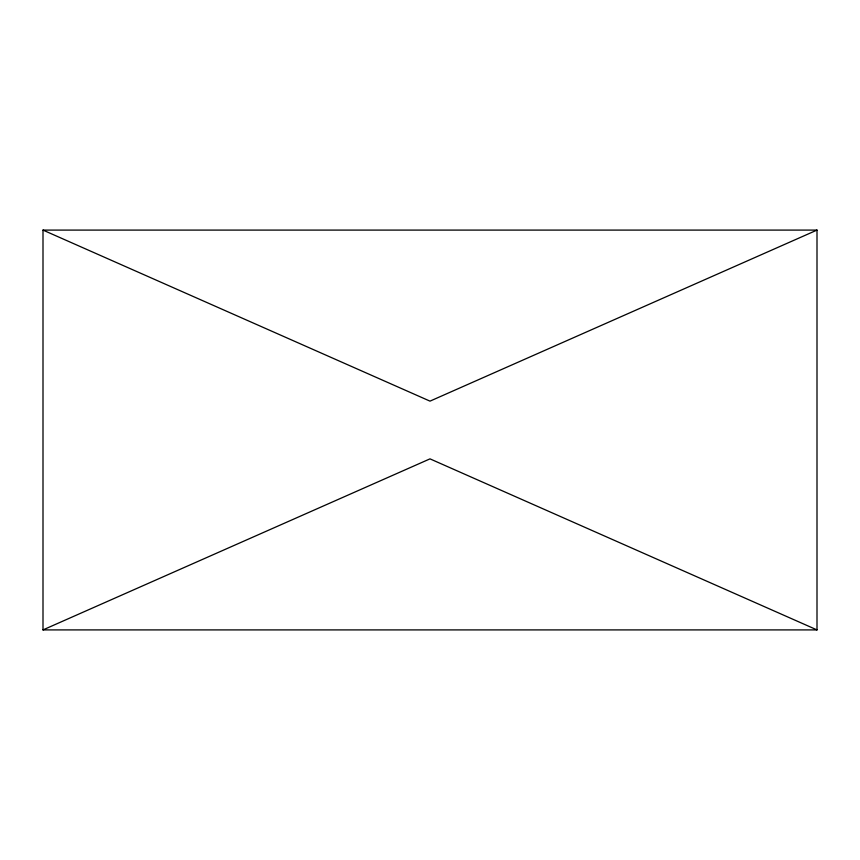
<?xml version="1.0" encoding="UTF-8"?>
<svg xmlns="http://www.w3.org/2000/svg" width="860" height="860" viewBox="0 0 860 860"><rect width="100%" height="100%" fill="white"/><g stroke="black" fill="none" stroke-linecap="round" stroke-linejoin="round"><path stroke-width="1.29" d="M817 230.093L430 401.136L43 230.093L43 629.907L817 629.907L817 230.093L43 230.093M43 629.907L430 458.864L817 629.907"/></g></svg>
